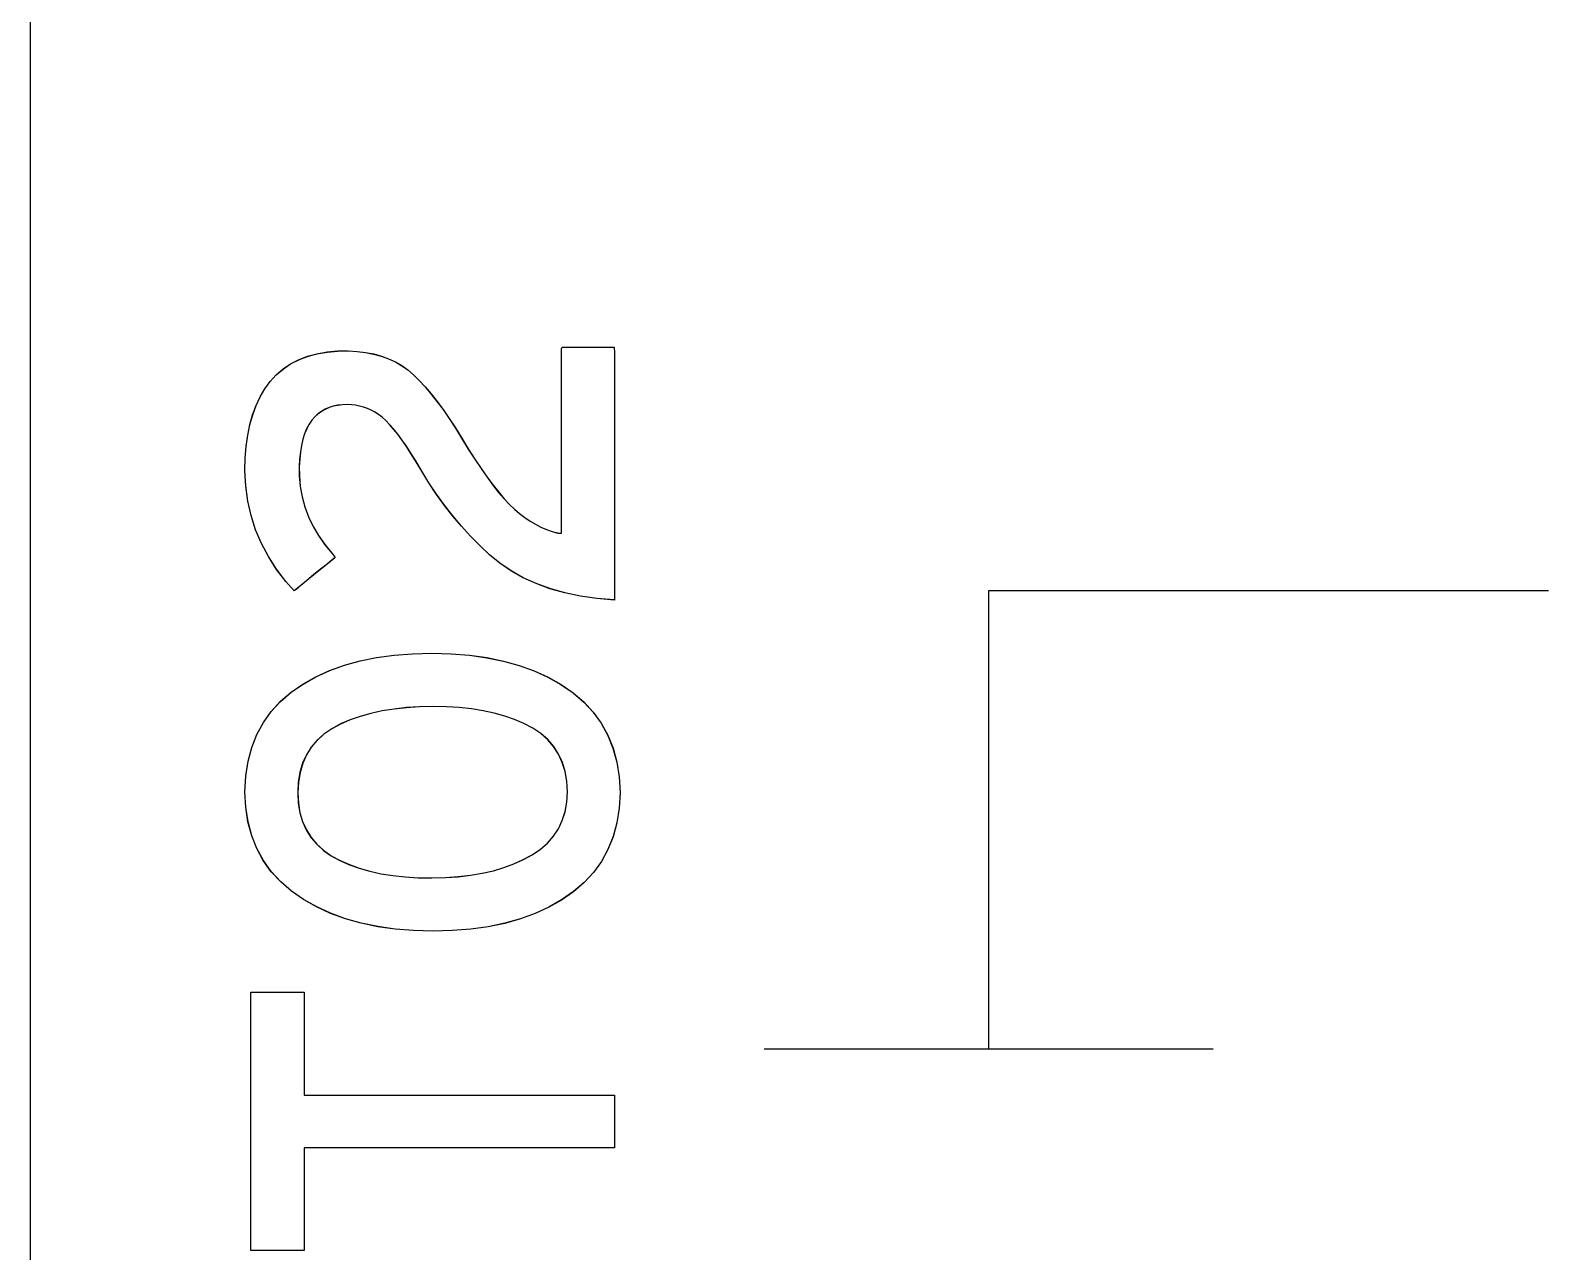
# Model space of a CAD drawing. Extents: x 1 to 47.7, y 0.2 to 35.
# Drawn here: x 36.2985 to 36.7042, y 3.8626 to 4.1891 of the extents above; entities that cross this region are included whole.
import ezdxf

# ---------------------------------------------------------------- set-up
doc = ezdxf.new("R2010")
doc.units = 0
doc.header["$MEASUREMENT"] = 0
for name, color, linetype in [('7_2___8__INDEPENDENT_INPUT', 7, 'CONTINUOUS'), ('7_3___8__OPTOISO_INDEPENDE', 7, 'CONTINUOUS'), ('7_4___24__OPTOISO_INDEPEND', 7, 'CONTINUOUS'), ('7_6____8__INDEPENDENT_INPU', 7, 'CONTINUOUS'), ('7_7____8__OPTOISO_INDEPEND', 7, 'CONTINUOUS'), ('8_0_____DWG', 7, 'CONTINUOUS')]:
    doc.layers.add(name, color=color, linetype=linetype)

msp = doc.modelspace()

# ---------------------------------------------------------------- linework, layer by layer
at = {"layer": '7_2___8__INDEPENDENT_INPUT'}
for points in [[(36.45455, 4.03681), (36.44989, 4.03722), (36.44547, 4.03785), (36.44128, 4.03873), (36.43733, 4.03984), (36.43363, 4.04118), (36.43016, 4.04276), (36.42692, 4.04457), (36.42393, 4.04662), (36.42118, 4.04891), (36.41858, 4.05135), (36.41609, 4.05388), (36.41368, 4.05652), (36.41137, 4.05926), (36.40915, 4.06211), (36.40703, 4.06505), (36.40499, 4.06809), (36.40305, 4.07124), (36.40144, 4.07398), (36.40018, 4.07601), (36.39896, 4.07788), (36.39778, 4.07959), (36.39664, 4.08113), (36.39554, 4.08251), (36.39448, 4.08373), (36.39347, 4.08479), (36.39249, 4.08569), (36.39153, 4.0864), (36.39055, 4.08701), (36.38955, 4.08754), (36.38854, 4.08799), (36.38751, 4.08836), (36.38646, 4.08865), (36.38539, 4.08885), (36.3843, 4.08898), (36.38319, 4.08903), (36.38189, 4.08899), (36.38063, 4.08884), (36.37943, 4.08859), (36.3783, 4.08823), (36.37724, 4.08777), (36.37625, 4.0872), (36.37533, 4.08652), (36.37448, 4.08574), (36.37369, 4.08485), (36.37296, 4.08379), (36.37232, 4.08259), (36.37176, 4.08125), (36.3713, 4.07976), (36.37092, 4.07814), (36.37064, 4.07637), (36.37045, 4.07447), (36.37034, 4.07242), (36.37035, 4.07001), (36.37061, 4.06717), (36.37111, 4.06439), (36.37185, 4.06169), (36.37282, 4.05906), (36.37403, 4.05651), (36.37548, 4.05402), (36.37717, 4.05161), (36.3791, 4.04926), (36.3799, 4.04814), (36.37911, 4.0475), (36.37776, 4.0464), (36.37606, 4.04501), (36.37418, 4.04349), (36.37234, 4.042), (36.37073, 4.04069), (36.36955, 4.03973), (36.36899, 4.03927), (36.36678, 4.04172), (36.36426, 4.045), (36.36207, 4.04841), (36.36021, 4.05194), (36.35867, 4.05559), (36.35747, 4.05936), (36.35659, 4.06326), (36.35603, 4.06728), (36.35581, 4.07142), (36.35589, 4.07473), (36.35614, 4.07788), (36.35655, 4.08086), (36.35713, 4.08367), (36.35788, 4.08631), (36.35879, 4.08879), (36.35986, 4.0911), (36.3611, 4.09324), (36.36252, 4.09522), (36.36417, 4.09699), (36.36599, 4.09855), (36.36799, 4.09989), (36.37017, 4.10102), (36.37253, 4.10193), (36.37507, 4.10262), (36.37778, 4.1031), (36.38067, 4.10336), (36.38344, 4.10339), (36.38581, 4.10326), (36.38807, 4.10298), (36.39023, 4.10256), (36.39227, 4.10199), (36.3942, 4.10128), (36.39603, 4.10043), (36.39774, 4.09944), (36.39935, 4.0983), (36.40088, 4.09697), (36.40241, 4.09546), (36.40397, 4.09377), (36.40555, 4.09192), (36.40714, 4.08989), (36.40876, 4.08769), (36.4104, 4.08533), (36.41205, 4.08279), (36.41373, 4.08008), (36.4155, 4.07717), (36.41723, 4.07445), (36.41891, 4.07192), (36.42054, 4.06961), (36.42211, 4.06749), (36.42362, 4.06558), (36.42508, 4.06386), (36.42649, 4.06236), (36.42784, 4.06105), (36.42922, 4.05989), (36.43061, 4.05883), (36.43203, 4.05788), (36.43346, 4.05704), (36.43492, 4.0563), (36.4364, 4.05567), (36.4379, 4.05514), (36.43942, 4.05472), (36.44044, 4.05471), (36.44044, 4.0576), (36.44044, 4.06319), (36.44044, 4.07061), (36.44044, 4.07895), (36.44044, 4.08735), (36.44044, 4.09491), (36.44044, 4.10075), (36.44044, 4.10399), (36.44061, 4.10436), (36.44162, 4.10436), (36.44333, 4.10436), (36.44551, 4.10436), (36.4479, 4.10436), (36.45024, 4.10436), (36.45229, 4.10436), (36.4538, 4.10436), (36.45452, 4.10436), (36.45455, 4.10286), (36.45455, 4.09717), (36.45455, 4.08834), (36.45455, 4.07759), (36.45455, 4.06611), (36.45455, 4.05509), (36.45455, 4.04573), (36.45455, 4.03924)], [(36.40579, 4.02257), (36.41094, 4.02244), (36.41584, 4.02205), (36.42051, 4.0214), (36.42494, 4.02049), (36.42914, 4.01932), (36.43309, 4.01789), (36.43681, 4.01619), (36.44029, 4.01424), (36.44352, 4.01203), (36.4464, 4.00955), (36.4489, 4.00683), (36.45104, 4.00386), (36.4528, 4.00065), (36.45419, 3.99718), (36.4552, 3.99347), (36.45584, 3.98952), (36.45611, 3.98531), (36.45584, 3.98115), (36.45521, 3.97723), (36.4542, 3.97356), (36.45283, 3.97013), (36.45108, 3.96694), (36.44897, 3.964), (36.44649, 3.9613), (36.44364, 3.95885), (36.44045, 3.95664), (36.43703, 3.95468), (36.43335, 3.95299), (36.42943, 3.95156), (36.42526, 3.95039), (36.42083, 3.94948), (36.41616, 3.94883), (36.41123, 3.94844), (36.40606, 3.94831), (36.4009, 3.94844), (36.39598, 3.94884), (36.3913, 3.9495), (36.38686, 3.95042), (36.38266, 3.95161), (36.3787, 3.95307), (36.37498, 3.95478), (36.3715, 3.95676), (36.36826, 3.959), (36.36537, 3.96148), (36.36286, 3.9642), (36.36073, 3.96716), (36.35899, 3.97036), (36.35762, 3.97381), (36.35664, 3.97749), (36.35603, 3.98141), (36.35581, 3.98557), (36.35606, 3.98977), (36.35667, 3.99372), (36.35766, 3.99742), (36.35902, 4.00088), (36.36075, 4.00407), (36.36285, 4.00702), (36.36531, 4.00972), (36.36815, 4.01216), (36.37134, 4.01435), (36.37478, 4.01628), (36.37846, 4.01795), (36.3824, 4.01936), (36.38658, 4.02051), (36.39101, 4.02141), (36.39569, 4.02206), (36.40061, 4.02244)], [(36.40606, 4.00833), (36.40244, 4.00826), (36.39898, 4.00804), (36.39566, 4.00767), (36.3925, 4.00716), (36.38949, 4.00651), (36.38664, 4.00571), (36.38394, 4.00476), (36.38139, 4.00367), (36.37901, 4.00241), (36.3769, 4.00095), (36.37507, 3.99929), (36.37352, 3.99744), (36.37225, 3.9954), (36.37125, 3.99317), (36.37053, 3.99074), (36.37008, 3.98812), (36.36991, 3.98531), (36.37008, 3.98254), (36.37052, 3.97996), (36.37123, 3.97757), (36.37222, 3.97537), (36.37348, 3.97336), (36.37501, 3.97154), (36.37681, 3.9699), (36.37889, 3.96846), (36.38122, 3.9672), (36.38372, 3.96608), (36.38638, 3.96511), (36.38921, 3.9643), (36.3922, 3.96364), (36.39535, 3.96314), (36.39867, 3.96279), (36.40215, 3.96259), (36.40579, 3.96255), (36.40939, 3.96263), (36.41283, 3.96286), (36.41612, 3.96324), (36.41925, 3.96377), (36.42223, 3.96446), (36.42504, 3.9653), (36.42771, 3.96629), (36.43022, 3.96744), (36.4326, 3.96873), (36.43478, 3.97018), (36.43667, 3.97182), (36.43827, 3.97365), (36.43959, 3.97566), (36.44063, 3.97786), (36.44137, 3.98024), (36.44183, 3.98281), (36.442, 3.98557), (36.44183, 3.98838), (36.44138, 3.991), (36.44064, 3.99341), (36.43963, 3.99564), (36.43833, 3.99766), (36.43674, 3.99949), (36.43488, 4.00112), (36.43273, 4.00256), (36.43037, 4.00379), (36.42789, 4.00485), (36.42525, 4.00577), (36.42245, 4.00655), (36.41949, 4.00719), (36.41637, 4.00769), (36.4131, 4.00804), (36.40966, 4.00826)]]:
    msp.add_lwpolyline(points, close=True, dxfattribs=at)
for points in [[(36.55459, 3.9168), (36.55459, 4.0393), (36.70423, 4.0393)], [(36.37161, 3.9045), (36.45455, 3.9045), (36.45455, 3.89039), (36.37161, 3.89039), (36.37161, 3.86294), (36.35737, 3.86294), (36.35737, 3.93199), (36.37161, 3.93199), (36.37161, 3.9045)], [(36.4946, 3.9168), (36.61459, 3.9168)]]:
    msp.add_lwpolyline(points, dxfattribs=at)
at = {"layer": '7_3___8__OPTOISO_INDEPENDE'}
for points in [[(36.45455, 4.03681), (36.44989, 4.03722), (36.44547, 4.03785), (36.44128, 4.03873), (36.43733, 4.03984), (36.43363, 4.04118), (36.43016, 4.04276), (36.42692, 4.04457), (36.42393, 4.04662), (36.42118, 4.04891), (36.41858, 4.05135), (36.41609, 4.05388), (36.41368, 4.05652), (36.41137, 4.05926), (36.40915, 4.06211), (36.40703, 4.06505), (36.40499, 4.06809), (36.40305, 4.07124), (36.40144, 4.07398), (36.40018, 4.07601), (36.39896, 4.07788), (36.39778, 4.07959), (36.39664, 4.08113), (36.39554, 4.08251), (36.39448, 4.08373), (36.39347, 4.08479), (36.39249, 4.08569), (36.39153, 4.0864), (36.39055, 4.08701), (36.38955, 4.08754), (36.38854, 4.08799), (36.38751, 4.08836), (36.38646, 4.08865), (36.38539, 4.08885), (36.3843, 4.08898), (36.38319, 4.08903), (36.38189, 4.08899), (36.38063, 4.08884), (36.37943, 4.08859), (36.3783, 4.08823), (36.37724, 4.08777), (36.37625, 4.0872), (36.37533, 4.08652), (36.37448, 4.08574), (36.37369, 4.08485), (36.37296, 4.08379), (36.37232, 4.08259), (36.37176, 4.08125), (36.3713, 4.07976), (36.37092, 4.07814), (36.37064, 4.07637), (36.37045, 4.07447), (36.37034, 4.07242), (36.37035, 4.07001), (36.37061, 4.06717), (36.37111, 4.06439), (36.37185, 4.06169), (36.37282, 4.05906), (36.37403, 4.05651), (36.37548, 4.05402), (36.37717, 4.05161), (36.3791, 4.04926), (36.3799, 4.04814), (36.37911, 4.0475), (36.37776, 4.0464), (36.37606, 4.04501), (36.37418, 4.04349), (36.37234, 4.042), (36.37073, 4.04069), (36.36955, 4.03973), (36.36899, 4.03927), (36.36678, 4.04172), (36.36426, 4.045), (36.36207, 4.04841), (36.36021, 4.05194), (36.35867, 4.05559), (36.35747, 4.05936), (36.35659, 4.06326), (36.35603, 4.06728), (36.35581, 4.07142), (36.35589, 4.07473), (36.35614, 4.07788), (36.35655, 4.08086), (36.35713, 4.08367), (36.35788, 4.08631), (36.35879, 4.08879), (36.35986, 4.0911), (36.3611, 4.09324), (36.36252, 4.09522), (36.36417, 4.09699), (36.36599, 4.09855), (36.36799, 4.09989), (36.37017, 4.10102), (36.37253, 4.10193), (36.37507, 4.10262), (36.37778, 4.1031), (36.38067, 4.10336), (36.38344, 4.10339), (36.38581, 4.10326), (36.38807, 4.10298), (36.39023, 4.10256), (36.39227, 4.10199), (36.3942, 4.10128), (36.39603, 4.10043), (36.39774, 4.09944), (36.39935, 4.0983), (36.40088, 4.09697), (36.40241, 4.09546), (36.40397, 4.09377), (36.40555, 4.09192), (36.40714, 4.08989), (36.40876, 4.08769), (36.4104, 4.08533), (36.41205, 4.08279), (36.41373, 4.08008), (36.4155, 4.07717), (36.41723, 4.07445), (36.41891, 4.07192), (36.42054, 4.06961), (36.42211, 4.06749), (36.42362, 4.06558), (36.42508, 4.06386), (36.42649, 4.06236), (36.42784, 4.06105), (36.42922, 4.05989), (36.43061, 4.05883), (36.43203, 4.05788), (36.43346, 4.05704), (36.43492, 4.0563), (36.4364, 4.05567), (36.4379, 4.05514), (36.43942, 4.05472), (36.44044, 4.05471), (36.44044, 4.0576), (36.44044, 4.06319), (36.44044, 4.07061), (36.44044, 4.07895), (36.44044, 4.08735), (36.44044, 4.09491), (36.44044, 4.10075), (36.44044, 4.10399), (36.44061, 4.10436), (36.44162, 4.10436), (36.44333, 4.10436), (36.44551, 4.10436), (36.4479, 4.10436), (36.45024, 4.10436), (36.45229, 4.10436), (36.4538, 4.10436), (36.45452, 4.10436), (36.45455, 4.10286), (36.45455, 4.09717), (36.45455, 4.08834), (36.45455, 4.07759), (36.45455, 4.06611), (36.45455, 4.05509), (36.45455, 4.04573), (36.45455, 4.03924)], [(36.40579, 4.02257), (36.41094, 4.02244), (36.41584, 4.02205), (36.42051, 4.0214), (36.42494, 4.02049), (36.42914, 4.01932), (36.43309, 4.01789), (36.43681, 4.01619), (36.44029, 4.01424), (36.44352, 4.01203), (36.4464, 4.00955), (36.4489, 4.00683), (36.45104, 4.00386), (36.4528, 4.00065), (36.45419, 3.99718), (36.4552, 3.99347), (36.45584, 3.98952), (36.45611, 3.98531), (36.45584, 3.98115), (36.45521, 3.97723), (36.4542, 3.97356), (36.45283, 3.97013), (36.45108, 3.96694), (36.44897, 3.964), (36.44649, 3.9613), (36.44364, 3.95885), (36.44045, 3.95664), (36.43703, 3.95468), (36.43335, 3.95299), (36.42943, 3.95156), (36.42526, 3.95039), (36.42083, 3.94948), (36.41616, 3.94883), (36.41123, 3.94844), (36.40606, 3.94831), (36.4009, 3.94844), (36.39598, 3.94884), (36.3913, 3.9495), (36.38686, 3.95042), (36.38266, 3.95161), (36.3787, 3.95307), (36.37498, 3.95478), (36.3715, 3.95676), (36.36826, 3.959), (36.36537, 3.96148), (36.36286, 3.9642), (36.36073, 3.96716), (36.35899, 3.97036), (36.35762, 3.97381), (36.35664, 3.97749), (36.35603, 3.98141), (36.35581, 3.98557), (36.35606, 3.98977), (36.35667, 3.99372), (36.35766, 3.99742), (36.35902, 4.00088), (36.36075, 4.00407), (36.36285, 4.00702), (36.36531, 4.00972), (36.36815, 4.01216), (36.37134, 4.01435), (36.37478, 4.01628), (36.37846, 4.01795), (36.3824, 4.01936), (36.38658, 4.02051), (36.39101, 4.02141), (36.39569, 4.02206), (36.40061, 4.02244)], [(36.40606, 4.00833), (36.40244, 4.00826), (36.39898, 4.00804), (36.39566, 4.00767), (36.3925, 4.00716), (36.38949, 4.00651), (36.38664, 4.00571), (36.38394, 4.00476), (36.38139, 4.00367), (36.37901, 4.00241), (36.3769, 4.00095), (36.37507, 3.99929), (36.37352, 3.99744), (36.37225, 3.9954), (36.37125, 3.99317), (36.37053, 3.99074), (36.37008, 3.98812), (36.36991, 3.98531), (36.37008, 3.98254), (36.37052, 3.97996), (36.37123, 3.97757), (36.37222, 3.97537), (36.37348, 3.97336), (36.37501, 3.97154), (36.37681, 3.9699), (36.37889, 3.96846), (36.38122, 3.9672), (36.38372, 3.96608), (36.38638, 3.96511), (36.38921, 3.9643), (36.3922, 3.96364), (36.39535, 3.96314), (36.39867, 3.96279), (36.40215, 3.96259), (36.40579, 3.96255), (36.40939, 3.96263), (36.41283, 3.96286), (36.41612, 3.96324), (36.41925, 3.96377), (36.42223, 3.96446), (36.42504, 3.9653), (36.42771, 3.96629), (36.43022, 3.96744), (36.4326, 3.96873), (36.43478, 3.97018), (36.43667, 3.97182), (36.43827, 3.97365), (36.43959, 3.97566), (36.44063, 3.97786), (36.44137, 3.98024), (36.44183, 3.98281), (36.442, 3.98557), (36.44183, 3.98838), (36.44138, 3.991), (36.44064, 3.99341), (36.43963, 3.99564), (36.43833, 3.99766), (36.43674, 3.99949), (36.43488, 4.00112), (36.43273, 4.00256), (36.43037, 4.00379), (36.42789, 4.00485), (36.42525, 4.00577), (36.42245, 4.00655), (36.41949, 4.00719), (36.41637, 4.00769), (36.4131, 4.00804), (36.40966, 4.00826)]]:
    msp.add_lwpolyline(points, close=True, dxfattribs=at)
for points in [[(36.55459, 3.9168), (36.55459, 4.0393), (36.70423, 4.0393)], [(36.37161, 3.9045), (36.45455, 3.9045), (36.45455, 3.89039), (36.37161, 3.89039), (36.37161, 3.86294), (36.35737, 3.86294), (36.35737, 3.93199), (36.37161, 3.93199), (36.37161, 3.9045)], [(36.4946, 3.9168), (36.61459, 3.9168)]]:
    msp.add_lwpolyline(points, dxfattribs=at)
at = {"layer": '7_4___24__OPTOISO_INDEPEND'}
for points in [[(36.45454, 4.0368), (36.44988, 4.0372), (36.44545, 4.03784), (36.44127, 4.03872), (36.43732, 4.03982), (36.43361, 4.04117), (36.43014, 4.04275), (36.42691, 4.04456), (36.42392, 4.04661), (36.42116, 4.04889), (36.41857, 4.05133), (36.41607, 4.05387), (36.41367, 4.05651), (36.41135, 4.05925), (36.40914, 4.06209), (36.40701, 4.06504), (36.40498, 4.06808), (36.40304, 4.07122), (36.40143, 4.07397), (36.40017, 4.076), (36.39895, 4.07787), (36.39777, 4.07957), (36.39663, 4.08112), (36.39553, 4.0825), (36.39447, 4.08372), (36.39345, 4.08478), (36.39248, 4.08568), (36.39151, 4.08639), (36.39053, 4.087), (36.38954, 4.08753), (36.38852, 4.08798), (36.38749, 4.08834), (36.38644, 4.08863), (36.38537, 4.08884), (36.38429, 4.08897), (36.38318, 4.08902), (36.38188, 4.08897), (36.38061, 4.08883), (36.37942, 4.08858), (36.37829, 4.08822), (36.37723, 4.08775), (36.37624, 4.08718), (36.37532, 4.08651), (36.37446, 4.08573), (36.37368, 4.08484), (36.37295, 4.08378), (36.3723, 4.08258), (36.37175, 4.08123), (36.37128, 4.07975), (36.37091, 4.07813), (36.37063, 4.07636), (36.37043, 4.07445), (36.37033, 4.07241), (36.37034, 4.07), (36.3706, 4.06715), (36.3711, 4.06438), (36.37183, 4.06168), (36.37281, 4.05905), (36.37402, 4.05649), (36.37547, 4.05401), (36.37716, 4.05159), (36.37909, 4.04925), (36.37989, 4.04813), (36.3791, 4.04748), (36.37775, 4.04639), (36.37604, 4.045), (36.37417, 4.04348), (36.37233, 4.04198), (36.37072, 4.04068), (36.36953, 4.03971), (36.36897, 4.03926), (36.36677, 4.04171), (36.36425, 4.04499), (36.36206, 4.04839), (36.3602, 4.05192), (36.35866, 4.05557), (36.35745, 4.05935), (36.35657, 4.06325), (36.35602, 4.06727), (36.35579, 4.07141), (36.35588, 4.07472), (36.35613, 4.07787), (36.35654, 4.08084), (36.35712, 4.08365), (36.35786, 4.0863), (36.35877, 4.08878), (36.35985, 4.09109), (36.36109, 4.09323), (36.36251, 4.09521), (36.36416, 4.09698), (36.36598, 4.09854), (36.36798, 4.09988), (36.37016, 4.10101), (36.37252, 4.10191), (36.37505, 4.10261), (36.37776, 4.10308), (36.38066, 4.10334), (36.38343, 4.10338), (36.3858, 4.10324), (36.38806, 4.10296), (36.39021, 4.10254), (36.39226, 4.10198), (36.39419, 4.10127), (36.39601, 4.10042), (36.39773, 4.09942), (36.39934, 4.09828), (36.40086, 4.09696), (36.4024, 4.09544), (36.40396, 4.09376), (36.40553, 4.0919), (36.40713, 4.08988), (36.40875, 4.08768), (36.41038, 4.08531), (36.41204, 4.08277), (36.41371, 4.08006), (36.41549, 4.07716), (36.41722, 4.07443), (36.4189, 4.07191), (36.42052, 4.06959), (36.42209, 4.06748), (36.42361, 4.06556), (36.42507, 4.06385), (36.42648, 4.06234), (36.42783, 4.06104), (36.4292, 4.05988), (36.4306, 4.05882), (36.43201, 4.05787), (36.43345, 4.05703), (36.43491, 4.05629), (36.43639, 4.05565), (36.43788, 4.05513), (36.43941, 4.05471), (36.44043, 4.05469), (36.44043, 4.05759), (36.44043, 4.06318), (36.44043, 4.07059), (36.44043, 4.07894), (36.44043, 4.08734), (36.44043, 4.0949), (36.44043, 4.10074), (36.44043, 4.10397), (36.44059, 4.10434), (36.4416, 4.10434), (36.44332, 4.10434), (36.4455, 4.10434), (36.44788, 4.10434), (36.45023, 4.10434), (36.45228, 4.10434), (36.45379, 4.10434), (36.45451, 4.10434), (36.45454, 4.10285), (36.45454, 4.09715), (36.45454, 4.08833), (36.45454, 4.07758), (36.45454, 4.06609), (36.45454, 4.05507), (36.45454, 4.04572), (36.45454, 4.03923)], [(36.40578, 4.02256), (36.41092, 4.02243), (36.41583, 4.02204), (36.4205, 4.02139), (36.42493, 4.02047), (36.42912, 4.0193), (36.43308, 4.01787), (36.43679, 4.01618), (36.44027, 4.01423), (36.4435, 4.01201), (36.44638, 4.00954), (36.44889, 4.00682), (36.45103, 4.00385), (36.45279, 4.00063), (36.45417, 3.99717), (36.45519, 3.99346), (36.45583, 3.9895), (36.4561, 3.9853), (36.45583, 3.98114), (36.45519, 3.97722), (36.45419, 3.97354), (36.45281, 3.97011), (36.45107, 3.96693), (36.44896, 3.96399), (36.44647, 3.96129), (36.44362, 3.95883), (36.44044, 3.95662), (36.43702, 3.95467), (36.43334, 3.95298), (36.42942, 3.95155), (36.42524, 3.95038), (36.42082, 3.94947), (36.41615, 3.94882), (36.41122, 3.94843), (36.40605, 3.9483), (36.40089, 3.94843), (36.39597, 3.94883), (36.39129, 3.94949), (36.38685, 3.95041), (36.38264, 3.9516), (36.37868, 3.95305), (36.37496, 3.95477), (36.37148, 3.95674), (36.36825, 3.95898), (36.36536, 3.96146), (36.36285, 3.96418), (36.36072, 3.96715), (36.35897, 3.97035), (36.35761, 3.97379), (36.35662, 3.97747), (36.35602, 3.98139), (36.35579, 3.98556), (36.35604, 3.98976), (36.35666, 3.99371), (36.35765, 3.99741), (36.35901, 4.00086), (36.36073, 4.00406), (36.36283, 4.00701), (36.3653, 4.00971), (36.36814, 4.01215), (36.37132, 4.01434), (36.37476, 4.01626), (36.37845, 4.01793), (36.38238, 4.01935), (36.38657, 4.0205), (36.391, 4.0214), (36.39567, 4.02204), (36.4006, 4.02243)], [(36.40605, 4.00831), (36.40243, 4.00824), (36.39896, 4.00802), (36.39565, 4.00766), (36.39249, 4.00715), (36.38948, 4.0065), (36.38663, 4.00569), (36.38392, 4.00475), (36.38137, 4.00365), (36.379, 4.00239), (36.37689, 4.00093), (36.37506, 3.99928), (36.37351, 3.99743), (36.37223, 3.99539), (36.37123, 3.99316), (36.37051, 3.99073), (36.37007, 3.98811), (36.3699, 3.9853), (36.37007, 3.98253), (36.3705, 3.97995), (36.37122, 3.97756), (36.3722, 3.97536), (36.37346, 3.97334), (36.37499, 3.97152), (36.3768, 3.96989), (36.37888, 3.96845), (36.38121, 3.96718), (36.38371, 3.96606), (36.38637, 3.9651), (36.3892, 3.96429), (36.39218, 3.96363), (36.39534, 3.96313), (36.39865, 3.96278), (36.40213, 3.96258), (36.40578, 3.96254), (36.40937, 3.96261), (36.41282, 3.96284), (36.4161, 3.96322), (36.41924, 3.96376), (36.42221, 3.96444), (36.42503, 3.96528), (36.42769, 3.96628), (36.4302, 3.96743), (36.43259, 3.96872), (36.43477, 3.97017), (36.43666, 3.97181), (36.43826, 3.97364), (36.43958, 3.97565), (36.44061, 3.97785), (36.44136, 3.98023), (36.44182, 3.9828), (36.44199, 3.98556), (36.44182, 3.98837), (36.44137, 3.99098), (36.44063, 3.9934), (36.43961, 3.99562), (36.43831, 3.99765), (36.43673, 3.99947), (36.43486, 4.00111), (36.43271, 4.00254), (36.43035, 4.00377), (36.42788, 4.00484), (36.42524, 4.00576), (36.42244, 4.00654), (36.41948, 4.00718), (36.41636, 4.00768), (36.41308, 4.00803), (36.40964, 4.00824)]]:
    msp.add_lwpolyline(points, close=True, dxfattribs=at)
for points in [[(36.55458, 3.9168), (36.55458, 4.0393), (36.70423, 4.0393)], [(36.3716, 3.90449), (36.45454, 3.90449), (36.45454, 3.89038), (36.3716, 3.89038), (36.3716, 3.86293), (36.35735, 3.86293), (36.35735, 3.93198), (36.3716, 3.93198), (36.3716, 3.90449)], [(36.49457, 3.9168), (36.61458, 3.9168)]]:
    msp.add_lwpolyline(points, dxfattribs=at)
at = {"layer": '7_6____8__INDEPENDENT_INPU'}
for points in [[(36.45454, 4.03681), (36.44988, 4.03722), (36.44545, 4.03785), (36.44127, 4.03873), (36.43732, 4.03984), (36.43361, 4.04118), (36.43014, 4.04276), (36.42691, 4.04457), (36.42392, 4.04662), (36.42116, 4.04891), (36.41857, 4.05135), (36.41607, 4.05388), (36.41367, 4.05652), (36.41135, 4.05926), (36.40914, 4.06211), (36.40701, 4.06505), (36.40498, 4.06809), (36.40304, 4.07124), (36.40143, 4.07398), (36.40017, 4.07601), (36.39895, 4.07788), (36.39777, 4.07959), (36.39663, 4.08113), (36.39553, 4.08251), (36.39447, 4.08373), (36.39345, 4.08479), (36.39248, 4.08569), (36.39151, 4.0864), (36.39053, 4.08701), (36.38954, 4.08754), (36.38852, 4.08799), (36.38749, 4.08836), (36.38644, 4.08865), (36.38537, 4.08885), (36.38429, 4.08898), (36.38318, 4.08903), (36.38188, 4.08899), (36.38061, 4.08884), (36.37942, 4.08859), (36.37829, 4.08823), (36.37723, 4.08777), (36.37624, 4.0872), (36.37532, 4.08652), (36.37446, 4.08574), (36.37368, 4.08485), (36.37295, 4.08379), (36.3723, 4.08259), (36.37175, 4.08125), (36.37128, 4.07976), (36.37091, 4.07814), (36.37063, 4.07637), (36.37043, 4.07447), (36.37033, 4.07242), (36.37034, 4.07001), (36.3706, 4.06717), (36.3711, 4.06439), (36.37183, 4.06169), (36.37281, 4.05906), (36.37402, 4.05651), (36.37547, 4.05402), (36.37716, 4.05161), (36.37909, 4.04926), (36.37989, 4.04814), (36.3791, 4.0475), (36.37775, 4.0464), (36.37604, 4.04501), (36.37417, 4.04349), (36.37233, 4.042), (36.37072, 4.04069), (36.36953, 4.03973), (36.36897, 4.03927), (36.36677, 4.04172), (36.36425, 4.045), (36.36206, 4.04841), (36.3602, 4.05194), (36.35866, 4.05559), (36.35745, 4.05936), (36.35657, 4.06326), (36.35602, 4.06728), (36.35579, 4.07142), (36.35588, 4.07473), (36.35613, 4.07788), (36.35654, 4.08086), (36.35712, 4.08367), (36.35786, 4.08631), (36.35877, 4.08879), (36.35985, 4.0911), (36.36109, 4.09324), (36.36251, 4.09522), (36.36416, 4.09699), (36.36598, 4.09855), (36.36798, 4.09989), (36.37016, 4.10102), (36.37252, 4.10193), (36.37505, 4.10262), (36.37776, 4.1031), (36.38066, 4.10336), (36.38343, 4.10339), (36.3858, 4.10326), (36.38806, 4.10298), (36.39021, 4.10256), (36.39226, 4.10199), (36.39419, 4.10128), (36.39601, 4.10043), (36.39773, 4.09944), (36.39934, 4.0983), (36.40086, 4.09697), (36.4024, 4.09546), (36.40396, 4.09377), (36.40553, 4.09192), (36.40713, 4.08989), (36.40875, 4.08769), (36.41038, 4.08533), (36.41204, 4.08279), (36.41371, 4.08008), (36.41549, 4.07717), (36.41722, 4.07445), (36.4189, 4.07192), (36.42052, 4.06961), (36.42209, 4.06749), (36.42361, 4.06558), (36.42507, 4.06386), (36.42648, 4.06236), (36.42783, 4.06105), (36.4292, 4.05989), (36.4306, 4.05883), (36.43201, 4.05788), (36.43345, 4.05704), (36.43491, 4.0563), (36.43639, 4.05567), (36.43788, 4.05514), (36.43941, 4.05472), (36.44043, 4.05471), (36.44043, 4.0576), (36.44043, 4.06319), (36.44043, 4.07061), (36.44043, 4.07895), (36.44043, 4.08735), (36.44043, 4.09491), (36.44043, 4.10075), (36.44043, 4.10399), (36.44059, 4.10436), (36.4416, 4.10436), (36.44332, 4.10436), (36.4455, 4.10436), (36.44788, 4.10436), (36.45023, 4.10436), (36.45228, 4.10436), (36.45379, 4.10436), (36.45451, 4.10436), (36.45454, 4.10286), (36.45454, 4.09717), (36.45454, 4.08834), (36.45454, 4.07759), (36.45454, 4.06611), (36.45454, 4.05509), (36.45454, 4.04573), (36.45454, 4.03924)], [(36.40578, 4.02257), (36.41092, 4.02244), (36.41583, 4.02205), (36.4205, 4.0214), (36.42493, 4.02049), (36.42912, 4.01932), (36.43308, 4.01789), (36.43679, 4.01619), (36.44027, 4.01424), (36.4435, 4.01203), (36.44638, 4.00955), (36.44889, 4.00683), (36.45103, 4.00386), (36.45279, 4.00065), (36.45417, 3.99718), (36.45519, 3.99347), (36.45583, 3.98952), (36.4561, 3.98531), (36.45583, 3.98115), (36.45519, 3.97723), (36.45419, 3.97356), (36.45281, 3.97013), (36.45107, 3.96694), (36.44896, 3.964), (36.44647, 3.9613), (36.44362, 3.95885), (36.44044, 3.95664), (36.43702, 3.95468), (36.43334, 3.95299), (36.42942, 3.95156), (36.42524, 3.95039), (36.42082, 3.94948), (36.41615, 3.94883), (36.41122, 3.94844), (36.40605, 3.94831), (36.40089, 3.94844), (36.39597, 3.94884), (36.39129, 3.9495), (36.38685, 3.95042), (36.38264, 3.95161), (36.37868, 3.95307), (36.37496, 3.95478), (36.37148, 3.95676), (36.36825, 3.959), (36.36536, 3.96148), (36.36285, 3.9642), (36.36072, 3.96716), (36.35897, 3.97036), (36.35761, 3.97381), (36.35662, 3.97749), (36.35602, 3.98141), (36.35579, 3.98557), (36.35604, 3.98977), (36.35666, 3.99372), (36.35765, 3.99742), (36.35901, 4.00088), (36.36073, 4.00407), (36.36283, 4.00702), (36.3653, 4.00972), (36.36814, 4.01216), (36.37132, 4.01435), (36.37476, 4.01628), (36.37845, 4.01795), (36.38238, 4.01936), (36.38657, 4.02051), (36.391, 4.02141), (36.39567, 4.02206), (36.4006, 4.02244)], [(36.40605, 4.00833), (36.40243, 4.00826), (36.39896, 4.00804), (36.39565, 4.00767), (36.39249, 4.00716), (36.38948, 4.00651), (36.38663, 4.00571), (36.38392, 4.00476), (36.38137, 4.00367), (36.379, 4.00241), (36.37689, 4.00095), (36.37506, 3.99929), (36.37351, 3.99744), (36.37223, 3.9954), (36.37123, 3.99317), (36.37051, 3.99074), (36.37007, 3.98812), (36.3699, 3.98531), (36.37007, 3.98254), (36.3705, 3.97996), (36.37122, 3.97757), (36.3722, 3.97537), (36.37346, 3.97336), (36.37499, 3.97154), (36.3768, 3.9699), (36.37888, 3.96846), (36.38121, 3.9672), (36.38371, 3.96608), (36.38637, 3.96511), (36.3892, 3.9643), (36.39218, 3.96364), (36.39534, 3.96314), (36.39865, 3.96279), (36.40213, 3.96259), (36.40578, 3.96255), (36.40937, 3.96263), (36.41282, 3.96286), (36.4161, 3.96324), (36.41924, 3.96377), (36.42221, 3.96446), (36.42503, 3.9653), (36.42769, 3.96629), (36.4302, 3.96744), (36.43259, 3.96873), (36.43477, 3.97018), (36.43666, 3.97182), (36.43826, 3.97365), (36.43958, 3.97566), (36.44061, 3.97786), (36.44136, 3.98024), (36.44182, 3.98281), (36.44199, 3.98557), (36.44182, 3.98838), (36.44137, 3.991), (36.44063, 3.99341), (36.43961, 3.99564), (36.43831, 3.99766), (36.43673, 3.99949), (36.43486, 4.00112), (36.43271, 4.00256), (36.43035, 4.00379), (36.42788, 4.00485), (36.42524, 4.00577), (36.42244, 4.00655), (36.41948, 4.00719), (36.41636, 4.00769), (36.41308, 4.00804), (36.40964, 4.00826)]]:
    msp.add_lwpolyline(points, close=True, dxfattribs=at)
for points in [[(36.55459, 3.9168), (36.55459, 4.0393), (36.70423, 4.0393)], [(36.3716, 3.9045), (36.45454, 3.9045), (36.45454, 3.89039), (36.3716, 3.89039), (36.3716, 3.86294), (36.35735, 3.86294), (36.35735, 3.93199), (36.3716, 3.93199), (36.3716, 3.9045)], [(36.4946, 3.9168), (36.61459, 3.9168)]]:
    msp.add_lwpolyline(points, dxfattribs=at)
at = {"layer": '7_7____8__OPTOISO_INDEPEND'}
for points in [[(36.45455, 4.03681), (36.44989, 4.03722), (36.44547, 4.03785), (36.44128, 4.03873), (36.43733, 4.03984), (36.43363, 4.04118), (36.43016, 4.04276), (36.42692, 4.04457), (36.42393, 4.04662), (36.42118, 4.04891), (36.41858, 4.05135), (36.41609, 4.05388), (36.41368, 4.05652), (36.41137, 4.05926), (36.40915, 4.06211), (36.40703, 4.06505), (36.40499, 4.06809), (36.40305, 4.07124), (36.40144, 4.07398), (36.40018, 4.07601), (36.39896, 4.07788), (36.39778, 4.07959), (36.39664, 4.08113), (36.39554, 4.08251), (36.39448, 4.08373), (36.39347, 4.08479), (36.39249, 4.08569), (36.39153, 4.0864), (36.39055, 4.08701), (36.38955, 4.08754), (36.38854, 4.08799), (36.38751, 4.08836), (36.38646, 4.08865), (36.38539, 4.08885), (36.3843, 4.08898), (36.38319, 4.08903), (36.38189, 4.08899), (36.38063, 4.08884), (36.37943, 4.08859), (36.3783, 4.08823), (36.37724, 4.08777), (36.37625, 4.0872), (36.37533, 4.08652), (36.37448, 4.08574), (36.37369, 4.08485), (36.37296, 4.08379), (36.37232, 4.08259), (36.37176, 4.08125), (36.3713, 4.07976), (36.37092, 4.07814), (36.37064, 4.07637), (36.37045, 4.07447), (36.37034, 4.07242), (36.37035, 4.07001), (36.37061, 4.06717), (36.37111, 4.06439), (36.37185, 4.06169), (36.37282, 4.05906), (36.37403, 4.05651), (36.37548, 4.05402), (36.37717, 4.05161), (36.3791, 4.04926), (36.3799, 4.04814), (36.37911, 4.0475), (36.37776, 4.0464), (36.37606, 4.04501), (36.37418, 4.04349), (36.37234, 4.042), (36.37073, 4.04069), (36.36955, 4.03973), (36.36899, 4.03927), (36.36678, 4.04172), (36.36426, 4.045), (36.36207, 4.04841), (36.36021, 4.05194), (36.35867, 4.05559), (36.35747, 4.05936), (36.35659, 4.06326), (36.35603, 4.06728), (36.35581, 4.07142), (36.35589, 4.07473), (36.35614, 4.07788), (36.35655, 4.08086), (36.35713, 4.08367), (36.35788, 4.08631), (36.35879, 4.08879), (36.35986, 4.0911), (36.3611, 4.09324), (36.36252, 4.09522), (36.36417, 4.09699), (36.36599, 4.09855), (36.36799, 4.09989), (36.37017, 4.10102), (36.37253, 4.10193), (36.37507, 4.10262), (36.37778, 4.1031), (36.38067, 4.10336), (36.38344, 4.10339), (36.38581, 4.10326), (36.38807, 4.10298), (36.39023, 4.10256), (36.39227, 4.10199), (36.3942, 4.10128), (36.39603, 4.10043), (36.39774, 4.09944), (36.39935, 4.0983), (36.40088, 4.09697), (36.40241, 4.09546), (36.40397, 4.09377), (36.40555, 4.09192), (36.40714, 4.08989), (36.40876, 4.08769), (36.4104, 4.08533), (36.41205, 4.08279), (36.41373, 4.08008), (36.4155, 4.07717), (36.41723, 4.07445), (36.41891, 4.07192), (36.42054, 4.06961), (36.42211, 4.06749), (36.42362, 4.06558), (36.42508, 4.06386), (36.42649, 4.06236), (36.42784, 4.06105), (36.42922, 4.05989), (36.43061, 4.05883), (36.43203, 4.05788), (36.43346, 4.05704), (36.43492, 4.0563), (36.4364, 4.05567), (36.4379, 4.05514), (36.43942, 4.05472), (36.44044, 4.05471), (36.44044, 4.0576), (36.44044, 4.06319), (36.44044, 4.07061), (36.44044, 4.07895), (36.44044, 4.08735), (36.44044, 4.09491), (36.44044, 4.10075), (36.44044, 4.10399), (36.44061, 4.10436), (36.44162, 4.10436), (36.44333, 4.10436), (36.44551, 4.10436), (36.4479, 4.10436), (36.45024, 4.10436), (36.45229, 4.10436), (36.4538, 4.10436), (36.45452, 4.10436), (36.45455, 4.10286), (36.45455, 4.09717), (36.45455, 4.08834), (36.45455, 4.07759), (36.45455, 4.06611), (36.45455, 4.05509), (36.45455, 4.04573), (36.45455, 4.03924)], [(36.40579, 4.02257), (36.41094, 4.02244), (36.41584, 4.02205), (36.42051, 4.0214), (36.42494, 4.02049), (36.42914, 4.01932), (36.43309, 4.01789), (36.43681, 4.01619), (36.44029, 4.01424), (36.44352, 4.01203), (36.4464, 4.00955), (36.4489, 4.00683), (36.45104, 4.00386), (36.4528, 4.00065), (36.45419, 3.99718), (36.4552, 3.99347), (36.45584, 3.98952), (36.45611, 3.98531), (36.45584, 3.98115), (36.45521, 3.97723), (36.4542, 3.97356), (36.45283, 3.97013), (36.45108, 3.96694), (36.44897, 3.964), (36.44649, 3.9613), (36.44364, 3.95885), (36.44045, 3.95664), (36.43703, 3.95468), (36.43335, 3.95299), (36.42943, 3.95156), (36.42526, 3.95039), (36.42083, 3.94948), (36.41616, 3.94883), (36.41123, 3.94844), (36.40606, 3.94831), (36.4009, 3.94844), (36.39598, 3.94884), (36.3913, 3.9495), (36.38686, 3.95042), (36.38266, 3.95161), (36.3787, 3.95307), (36.37498, 3.95478), (36.3715, 3.95676), (36.36826, 3.959), (36.36537, 3.96148), (36.36286, 3.9642), (36.36073, 3.96716), (36.35899, 3.97036), (36.35762, 3.97381), (36.35664, 3.97749), (36.35603, 3.98141), (36.35581, 3.98557), (36.35606, 3.98977), (36.35667, 3.99372), (36.35766, 3.99742), (36.35902, 4.00088), (36.36075, 4.00407), (36.36285, 4.00702), (36.36531, 4.00972), (36.36815, 4.01216), (36.37134, 4.01435), (36.37478, 4.01628), (36.37846, 4.01795), (36.3824, 4.01936), (36.38658, 4.02051), (36.39101, 4.02141), (36.39569, 4.02206), (36.40061, 4.02244)], [(36.40606, 4.00833), (36.40244, 4.00826), (36.39898, 4.00804), (36.39566, 4.00767), (36.3925, 4.00716), (36.38949, 4.00651), (36.38664, 4.00571), (36.38394, 4.00476), (36.38139, 4.00367), (36.37901, 4.00241), (36.3769, 4.00095), (36.37507, 3.99929), (36.37352, 3.99744), (36.37225, 3.9954), (36.37125, 3.99317), (36.37053, 3.99074), (36.37008, 3.98812), (36.36991, 3.98531), (36.37008, 3.98254), (36.37052, 3.97996), (36.37123, 3.97757), (36.37222, 3.97537), (36.37348, 3.97336), (36.37501, 3.97154), (36.37681, 3.9699), (36.37889, 3.96846), (36.38122, 3.9672), (36.38372, 3.96608), (36.38638, 3.96511), (36.38921, 3.9643), (36.3922, 3.96364), (36.39535, 3.96314), (36.39867, 3.96279), (36.40215, 3.96259), (36.40579, 3.96255), (36.40939, 3.96263), (36.41283, 3.96286), (36.41612, 3.96324), (36.41925, 3.96377), (36.42223, 3.96446), (36.42504, 3.9653), (36.42771, 3.96629), (36.43022, 3.96744), (36.4326, 3.96873), (36.43478, 3.97018), (36.43667, 3.97182), (36.43827, 3.97365), (36.43959, 3.97566), (36.44063, 3.97786), (36.44137, 3.98024), (36.44183, 3.98281), (36.442, 3.98557), (36.44183, 3.98838), (36.44138, 3.991), (36.44064, 3.99341), (36.43963, 3.99564), (36.43833, 3.99766), (36.43674, 3.99949), (36.43488, 4.00112), (36.43273, 4.00256), (36.43037, 4.00379), (36.42789, 4.00485), (36.42525, 4.00577), (36.42245, 4.00655), (36.41949, 4.00719), (36.41637, 4.00769), (36.4131, 4.00804), (36.40966, 4.00826)]]:
    msp.add_lwpolyline(points, close=True, dxfattribs=at)
for points in [[(36.55459, 3.9168), (36.55459, 4.0393), (36.70423, 4.0393)], [(36.37161, 3.9045), (36.45455, 3.9045), (36.45455, 3.89039), (36.37161, 3.89039), (36.37161, 3.86294), (36.35737, 3.86294), (36.35737, 3.93199), (36.37161, 3.93199), (36.37161, 3.9045)], [(36.4946, 3.9168), (36.61459, 3.9168)]]:
    msp.add_lwpolyline(points, dxfattribs=at)
at = {"layer": '8_0_____DWG'}
msp.add_lwpolyline([(36.29846, 3.86029), (36.29846, 3.91636), (36.29846, 3.97343), (36.29846, 4.03147), (36.29846, 4.09048), (36.29846, 4.15044), (36.29846, 4.21134), (36.29846, 4.27317), (36.29846, 4.33592), (36.29846, 4.39958), (36.29846, 4.46413), (36.29846, 4.52956), (36.29846, 4.59586), (36.29846, 4.66302), (36.29846, 4.73102), (36.29846, 4.79986)], dxfattribs=at)

doc.saveas('drawing.dxf')
